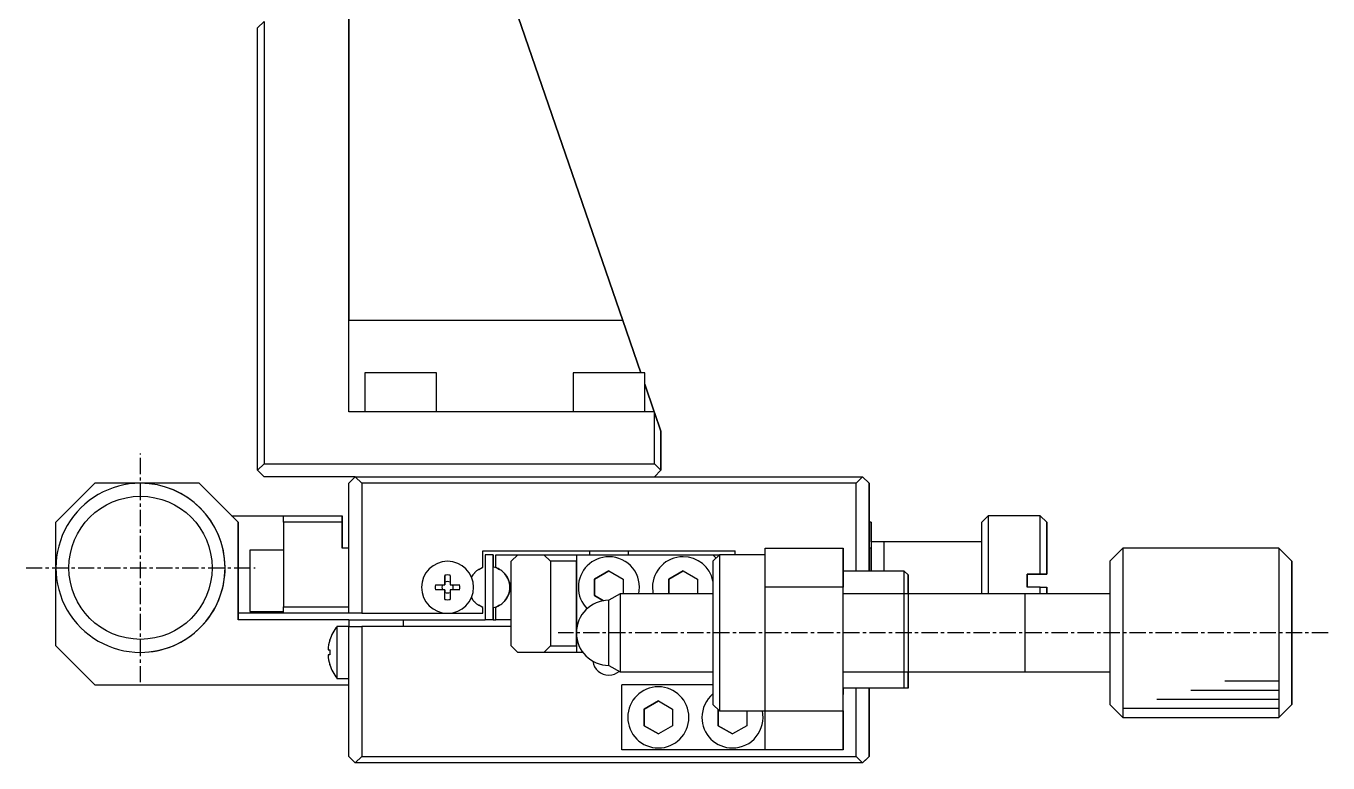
# Model space of a CAD drawing. Extents: x 97 to 299, y 65 to 330.
# Drawn here: x 199.2 to 299.3, y 89.3 to 146 of the extents above; entities that cross this region are included whole.
import ezdxf

# ---------------------------------------------------------------- set-up
doc = ezdxf.new("R2010")
doc.units = 0
doc.linetypes.add('CENTER', pattern=[2, 1.25, -0.25, 0.25, -0.25])
doc.layers.get('0').update_dxf_attribs({"linetype": 'CONTINUOUS'})
doc.layers.add('CENTER', color=1, linetype='CENTER')

# ---------------------------------------------------------------- blocks, each defined once
blk = doc.blocks.new('AID5604')
at = {"color": 3, "linetype": 'CONTINUOUS'}
for p, q in [((324.627311, 74.51), (328.790005, 74.51)), ((319.40244, 73.11), (328.790005, 73.11)), ((322.014876, 73.81), (328.790005, 73.81)), ((316.790005, 72.41), (328.790005, 72.41))]:
    blk.add_line(p, q, dxfattribs=at)
at = {"color": 7, "linetype": 'CONTINUOUS'}
blk.add_line((316.790005, 71.71), (328.790005, 71.71), dxfattribs=at)

msp = doc.modelspace()

# ---------------------------------------------------------------- linework, layer by layer
at = {"color": 7, "linetype": 'CONTINUOUS'}
for p, q in [((224.03, 184.51), (224.03, 123.31)), ((224.03, 116.31), (224.03, 184.51)), ((245.11, 123.31), (224.03, 184.51)), ((224.03, 184.51), (245.11, 123.31)), ((217.03, 145.81), (217.53, 146.31)), ((217.53, 146.31), (217.53, 112.31)), ((217.03, 111.81), (217.03, 145.81)), ((246.48, 119.31), (245.11, 123.31)), ((245.11, 123.31), (246.48, 119.31)), ((228.03, 119.31), (225.28, 119.31)), ((225.28, 119.31), (225.28, 116.31)), ((230.78, 119.31), (228.03, 119.31)), ((230.78, 116.31), (230.78, 119.31)), ((244.03, 119.31), (241.28, 119.31)), ((241.28, 119.31), (241.28, 116.31)), ((246.78, 119.31), (244.03, 119.31)), ((246.78, 116.31), (246.78, 119.31)), ((247.52, 116.31), (246.78, 118.44)), ((246.78, 118.44), (247.52, 116.31)), ((247.52, 116.31), (224.03, 116.31)), ((247.52, 116.31), (247.53, 116.26)), ((247.52, 116.31), (247.52, 116.31)), ((247.52, 116.31), (247.52, 116.31)), ((247.53, 116.26), (247.52, 116.31)), ((247.53, 112.31), (247.53, 116.26)), ((248.03, 114.81), (247.53, 116.26)), ((247.53, 116.26), (248.03, 114.81)), ((248.03, 111.81), (248.03, 114.81)), ((248.03, 114.81), (248.03, 111.81)), ((248.03, 114.81), (248.03, 114.81)), ((217.53, 112.31), (217.03, 111.81)), ((217.53, 112.31), (247.53, 112.31)), ((248.03, 111.81), (247.53, 112.31)), ((217.03, 111.81), (217.53, 111.31)), ((224.53, 111.31), (217.53, 111.31)), ((224.03, 110.81), (224.53, 111.31)), ((224.53, 111.31), (226.53, 111.31)), ((224.53, 111.31), (225.03, 110.81)), ((226.53, 111.31), (242.53, 111.31)), ((226.53, 111.31), (226.53, 111.31)), ((226.53, 111.31), (226.53, 111.31)), ((242.53, 111.31), (242.73, 111.31)), ((242.53, 111.31), (242.53, 111.31)), ((242.73, 111.31), (258.53, 111.31)), ((242.73, 111.31), (242.73, 111.31)), ((248.03, 111.81), (247.53, 111.31)), ((247.53, 111.31), (248.03, 111.81)), ((248.03, 111.81), (248.03, 111.81)), ((258.53, 111.31), (263.53, 111.31)), ((258.53, 111.31), (258.53, 111.31)), ((258.53, 111.31), (258.53, 111.31)), ((263.03, 110.81), (263.53, 111.31)), ((263.53, 111.31), (263.53, 111.31)), ((264.03, 110.81), (263.53, 111.31)), ((263.53, 111.31), (264.03, 110.81)), ((204.53, 110.81), (201.53, 107.81)), ((208.03, 110.81), (204.53, 110.81)), ((212.53, 110.81), (208.03, 110.81)), ((208.03, 110.81), (208.03, 110.81)), ((212.53, 110.81), (215.53, 107.81)), ((215.53, 107.81), (212.53, 110.81)), ((212.53, 110.81), (212.53, 110.81)), ((224.03, 100.81), (224.03, 110.81)), ((263.03, 110.81), (225.03, 110.81)), ((225.03, 110.81), (225.03, 100.81)), ((263.03, 104.06), (263.03, 110.81)), ((264.03, 110.81), (264.03, 104.06)), ((264.03, 107.81), (264.03, 110.81)), ((264.03, 110.81), (264.03, 110.81)), ((215.03, 108.31), (219.03, 108.31)), ((219.03, 108.31), (223.53, 108.31)), ((219.03, 107.81), (219.03, 108.31)), ((223.53, 107.81), (223.53, 108.31)), ((223.53, 108.31), (223.53, 107.81)), ((223.53, 108.31), (223.53, 108.31)), ((273.18, 108.31), (272.68, 107.81)), ((277.18, 108.31), (273.18, 108.31)), ((273.18, 108.31), (273.18, 103.31)), ((277.18, 103.81), (277.18, 108.31)), ((277.68, 107.81), (277.18, 108.31)), ((201.53, 104.4), (201.53, 107.81)), ((215.53, 107.81), (215.53, 100.31)), ((215.53, 100.31), (215.53, 107.81)), ((215.53, 107.81), (215.53, 107.81)), ((219.03, 107.81), (219.03, 101.31)), ((223.53, 107.81), (219.03, 107.81)), ((223.53, 107.81), (223.53, 105.81)), ((223.53, 105.81), (223.53, 107.81)), ((264.03, 105.81), (264.03, 107.81)), ((264.18, 107.81), (264.03, 107.81)), ((264.18, 106.31), (264.18, 107.81)), ((264.18, 107.81), (264.18, 105.81)), ((264.18, 107.81), (264.18, 107.81)), ((272.68, 103.31), (272.68, 107.81)), ((277.68, 103.81), (277.68, 107.81)), ((277.68, 107.81), (277.68, 103.81)), ((265.18, 106.31), (264.18, 106.31)), ((264.18, 106.31), (264.18, 104.06)), ((272.68, 106.31), (265.18, 106.31)), ((265.18, 104.06), (265.18, 106.31)), ((265.18, 104.06), (265.18, 106.31)), ((219.03, 105.66), (216.43, 105.66)), ((216.43, 105.66), (216.43, 100.96)), ((224.03, 105.81), (223.53, 105.81)), ((234.33, 105.61), (245.33, 105.61)), ((234.33, 104.35), (234.33, 105.61)), ((234.33, 104.35), (234.33, 105.61)), ((234.53, 105.31), (234.53, 100.31)), ((235.13, 105.31), (234.53, 105.31)), ((235.13, 100.31), (235.13, 105.31)), ((235.13, 105.31), (235.13, 104.36)), ((235.13, 105.31), (235.13, 105.31)), ((235.33, 104.35), (235.33, 105.31)), ((235.33, 105.31), (237.03, 105.31)), ((237.03, 105.31), (236.53, 104.81)), ((237.03, 105.31), (237.73, 105.31)), ((237.73, 105.31), (239.03, 105.31)), ((237.73, 105.31), (237.73, 105.31)), ((239.53, 104.81), (239.03, 105.31)), ((239.03, 105.31), (241.53, 105.31)), ((241.53, 105.31), (247.73, 105.31)), ((241.53, 105.31), (241.53, 99.34)), ((241.53, 105.31), (241.53, 105.31)), ((241.53, 105.31), (241.53, 104.81)), ((242.53, 105.61), (242.53, 105.31)), ((245.33, 105.61), (245.53, 105.61)), ((245.33, 105.61), (245.33, 105.61)), ((245.53, 105.61), (253.73, 105.61)), ((245.53, 105.31), (245.53, 105.61)), ((247.73, 105.31), (252.03, 105.31)), ((247.73, 105.31), (247.73, 105.31)), ((252.53, 105.31), (252.03, 104.81)), ((252.03, 105.31), (252.28, 105.06)), ((252.28, 105.06), (252.03, 105.31)), ((252.03, 105.31), (252.53, 105.31)), ((256.03, 105.31), (252.53, 105.31)), ((253.73, 105.31), (253.73, 105.61)), ((256.03, 102.81), (256.03, 105.81)), ((256.03, 105.81), (262.03, 105.81)), ((262.03, 105.81), (262.03, 102.81)), ((262.03, 104.06), (262.03, 105.81)), ((262.03, 105.81), (262.03, 105.81)), ((264.03, 104.06), (264.03, 105.81)), ((264.18, 104.06), (264.18, 105.81)), ((283.53, 105.81), (282.53, 104.81)), ((295.53, 105.81), (283.53, 105.81)), ((296.53, 104.81), (295.53, 105.81)), ((201.53, 98.31), (201.53, 104.21)), ((234.04, 104.18), (234.33, 104.35)), ((234.07, 104.2), (234.33, 104.35)), ((234.33, 104.35), (234.33, 104.35)), ((235.13, 101.16), (235.13, 104.46)), ((235.13, 104.36), (235.13, 104.46)), ((235.13, 104.46), (235.13, 104.36)), ((235.13, 104.36), (235.13, 104.46)), ((235.13, 104.46), (235.13, 104.36)), ((235.13, 104.36), (235.13, 104.46)), ((235.13, 104.46), (235.13, 104.36)), ((235.13, 104.36), (235.13, 104.46)), ((235.13, 104.46), (235.13, 104.36)), ((235.13, 104.36), (235.13, 104.46)), ((235.13, 104.46), (235.13, 104.36)), ((235.13, 104.36), (235.13, 104.46)), ((235.13, 104.46), (235.13, 104.36)), ((235.13, 104.36), (235.13, 104.46)), ((235.13, 104.46), (235.13, 104.36)), ((235.13, 104.46), (235.13, 104.36)), ((235.33, 104.35), (235.63, 104.18)), ((236.53, 98.31), (236.53, 104.81)), ((239.53, 104.81), (239.53, 98.31)), ((241.53, 104.81), (239.53, 104.81)), ((241.53, 98.31), (241.53, 104.81)), ((244.03, 104.08), (242.93, 103.44)), ((242.93, 103.44), (244.03, 104.08)), ((244.03, 104.08), (245.13, 103.44)), ((249.73, 104.08), (248.63, 103.44)), ((248.63, 103.44), (249.73, 104.08)), ((249.73, 104.08), (250.83, 103.44)), ((264.18, 104.06), (264.18, 104.96)), ((231.43, 103.73), (231.43, 103.19)), ((231.43, 103.01), (231.43, 103.73)), ((231.43, 103.19), (231.43, 103.01)), ((231.83, 103.73), (231.83, 103.01)), ((242.93, 103.44), (242.93, 102.17)), ((242.93, 102.17), (242.93, 103.44)), ((245.13, 103.44), (245.13, 102.31)), ((248.63, 103.44), (248.63, 102.31)), ((248.63, 102.31), (248.63, 103.44)), ((250.83, 103.44), (250.83, 102.31)), ((266.73, 104.06), (262.03, 104.06)), ((262.03, 99.31), (262.03, 104.06)), ((266.73, 95.06), (266.73, 104.06)), ((267.03, 103.76), (266.73, 104.06)), ((267.03, 102.31), (267.03, 103.76)), ((267.03, 103.76), (267.03, 95.06)), ((272.68, 102.31), (272.68, 103.31)), ((273.18, 103.31), (273.18, 102.31)), ((276.18, 102.81), (276.18, 103.81)), ((276.18, 103.81), (276.18, 102.81)), ((276.18, 103.81), (276.18, 103.81)), ((276.18, 103.81), (277.18, 103.81)), ((277.18, 103.81), (276.18, 103.81)), ((277.68, 103.81), (277.18, 103.81)), ((277.18, 103.81), (277.68, 103.81)), ((277.68, 103.81), (277.68, 103.81)), ((230.7, 103.01), (231.43, 103.01)), ((231.43, 102.61), (230.7, 102.61)), ((231.43, 102.61), (231.43, 102.42)), ((231.43, 101.88), (231.43, 102.61)), ((231.43, 101.88), (231.43, 102.42)), ((231.83, 103.01), (232.56, 103.01)), ((232.56, 102.61), (231.83, 102.61)), ((231.83, 102.61), (231.83, 101.88)), ((242.93, 102.17), (243.62, 101.77)), ((243.62, 101.77), (242.93, 102.17)), ((244.9, 102.31), (244.03, 101.81)), ((252.03, 102.31), (244.9, 102.31)), ((244.9, 102.31), (244.9, 99.28)), ((256.03, 93.31), (256.03, 102.81)), ((262.03, 102.81), (256.03, 102.81)), ((262.03, 93.31), (262.03, 102.81)), ((276.04, 102.31), (262.03, 102.31)), ((282.53, 102.31), (276.03, 102.31)), ((277.18, 102.81), (276.18, 102.81)), ((277.18, 102.81), (277.68, 102.81)), ((277.18, 102.31), (277.18, 102.81)), ((277.68, 102.81), (277.68, 102.81)), ((277.68, 102.81), (277.68, 102.31)), ((277.68, 102.31), (277.68, 102.81)), ((219.03, 101.31), (224.03, 101.31)), ((219.03, 100.81), (219.03, 101.31)), ((234.33, 101.26), (234.04, 101.43)), ((234.33, 101.26), (234.07, 101.42)), ((234.33, 100.81), (234.33, 101.26)), ((234.33, 101.26), (234.33, 101.26)), ((234.33, 100.81), (234.33, 101.26)), ((235.13, 101.16), (235.13, 101.25)), ((235.13, 101.16), (235.13, 101.25)), ((235.13, 101.16), (235.13, 101.25)), ((235.13, 101.16), (235.13, 101.25)), ((235.13, 101.16), (235.13, 101.25)), ((235.13, 101.16), (235.13, 101.25)), ((235.13, 101.16), (235.13, 101.25)), ((235.13, 101.25), (235.13, 101.16)), ((235.13, 101.25), (235.13, 101.16)), ((235.13, 101.25), (235.13, 101.16)), ((235.13, 101.25), (235.13, 101.16)), ((235.13, 101.25), (235.13, 100.31)), ((235.13, 101.25), (235.13, 101.16)), ((235.13, 101.25), (235.13, 101.16)), ((235.13, 101.25), (235.13, 101.16)), ((235.13, 101.25), (235.13, 101.16)), ((235.63, 101.43), (235.33, 101.26)), ((235.33, 100.31), (235.33, 101.26)), ((235.53, 101.38), (235.53, 101.38)), ((244.03, 99.28), (244.03, 101.81)), ((219.03, 100.81), (215.53, 100.81)), ((224.03, 100.31), (215.53, 100.31)), ((216.43, 100.96), (219.03, 100.96)), ((224.03, 100.81), (219.03, 100.81)), ((225.03, 100.81), (224.03, 100.81)), ((224.03, 100.31), (228.23, 100.31)), ((224.03, 100.31), (224.03, 99.81)), ((225.03, 100.81), (231.63, 100.81)), ((228.23, 100.31), (234.53, 100.31)), ((228.23, 99.81), (228.23, 100.31)), ((231.63, 100.81), (234.33, 100.81)), ((234.33, 100.81), (234.33, 100.81)), ((235.13, 100.31), (234.53, 100.31)), ((235.13, 100.31), (235.33, 100.31)), ((235.13, 100.31), (235.13, 100.31)), ((236.53, 100.31), (235.33, 100.31)), ((224.03, 99.81), (223.13, 99.81)), ((223.13, 99.81), (223.13, 95.81)), ((224.03, 89.81), (224.03, 99.81)), ((224.03, 99.81), (225.03, 99.81)), ((225.03, 99.81), (225.03, 89.81)), ((236.53, 99.81), (225.03, 99.81)), ((241.53, 99.27), (241.53, 97.81)), ((244.03, 96.81), (244.03, 99.28)), ((244.9, 99.28), (244.9, 96.31)), ((262.03, 95.06), (262.03, 99.31)), ((201.53, 98.31), (204.53, 95.31)), ((222.58, 98.73), (222.58, 98.76)), ((222.58, 98.76), (222.58, 98.73)), ((236.53, 98.31), (237.03, 97.81)), ((239.03, 97.81), (239.53, 98.31)), ((239.53, 98.31), (241.53, 98.31)), ((241.53, 98.31), (241.53, 97.81)), ((208.03, 97.81), (208.03, 97.81)), ((222.45, 98.01), (222.58, 98.01)), ((222.58, 97.61), (222.45, 97.61)), ((222.58, 98.01), (222.58, 97.61)), ((239.03, 97.81), (237.03, 97.81)), ((241.53, 97.81), (239.03, 97.81)), ((242.03, 97.81), (241.53, 97.81)), ((241.53, 97.81), (241.53, 97.81)), ((222.58, 96.88), (222.58, 96.86)), ((222.58, 96.86), (222.58, 96.88)), ((244.03, 96.81), (244.9, 96.31)), ((244.9, 96.31), (252.03, 96.31)), ((262.03, 96.31), (276.04, 96.31)), ((267.03, 95.06), (267.03, 96.31)), ((276.03, 96.31), (282.53, 96.31)), ((204.53, 95.31), (224.03, 95.31)), ((223.13, 95.81), (224.03, 95.81)), ((245.03, 90.31), (245.03, 95.31)), ((252.03, 95.31), (245.03, 95.31)), ((247.83, 94.08), (246.73, 93.44)), ((246.73, 93.44), (247.83, 94.08)), ((247.83, 94.08), (248.93, 93.44)), ((262.03, 90.31), (262.03, 95.06)), ((266.73, 95.06), (262.03, 95.06)), ((262.03, 95.06), (262.03, 94.56)), ((262.03, 94.56), (262.03, 95.06)), ((263.03, 89.81), (263.03, 95.06)), ((264.03, 89.81), (264.03, 95.06)), ((264.03, 95.06), (264.03, 89.81)), ((264.03, 95.06), (264.03, 95.01)), ((264.03, 95.06), (264.03, 95.01)), ((264.03, 95.01), (264.03, 95.01)), ((267.03, 95.06), (266.73, 95.06)), ((246.73, 93.44), (246.73, 92.17)), ((246.73, 92.17), (246.73, 93.44)), ((248.93, 93.44), (248.93, 92.17)), ((252.03, 93.81), (252.53, 93.31)), ((252.43, 93.41), (252.43, 92.17)), ((252.43, 92.17), (252.43, 93.41)), ((252.53, 93.31), (256.03, 93.31)), ((254.63, 93.31), (254.63, 92.17)), ((256.03, 93.31), (262.03, 93.31)), ((256.03, 90.31), (256.03, 93.31)), ((262.03, 93.31), (262.03, 90.31)), ((264.03, 91.23), (264.03, 93.38)), ((264.03, 93.38), (264.03, 92.31)), ((264.03, 91.23), (264.03, 93.38)), ((264.03, 93.38), (264.03, 92.31)), ((282.53, 93.81), (283.53, 92.81)), ((295.53, 92.81), (296.53, 93.81)), ((246.73, 92.17), (247.83, 91.54)), ((247.83, 91.54), (246.73, 92.17)), ((248.93, 92.17), (247.83, 91.54)), ((252.43, 92.17), (253.53, 91.54)), ((253.53, 91.54), (252.43, 92.17)), ((254.63, 92.17), (253.53, 91.54)), ((264.03, 92.31), (264.03, 91.23)), ((264.03, 92.31), (264.03, 91.23)), ((256.03, 90.31), (245.03, 90.31)), ((262.03, 90.31), (256.03, 90.31)), ((262.03, 90.31), (262.03, 90.31)), ((224.53, 89.31), (224.03, 89.81)), ((225.03, 89.81), (224.53, 89.31)), ((263.53, 89.31), (224.53, 89.31)), ((225.03, 89.81), (263.03, 89.81)), ((263.53, 89.31), (263.03, 89.81)), ((263.53, 89.31), (264.03, 89.81)), ((264.03, 89.81), (263.53, 89.31)), ((263.53, 89.31), (263.88, 89.66)), ((263.88, 89.66), (263.53, 89.31)), ((263.53, 89.31), (263.53, 89.31)), ((263.53, 89.31), (263.53, 89.31)), ((263.53, 89.31), (263.53, 89.31)), ((263.88, 89.66), (263.88, 89.66)), ((264.03, 89.81), (264.03, 89.81))]:
    msp.add_line(p, q, dxfattribs=at)
at = {"color": 9, "linetype": 'CONTINUOUS'}
for p, q in [((245.11, 123.31), (224.03, 123.31)), ((264.18, 105.81), (264.03, 105.81)), ((276.03, 99.28), (276.03, 102.31)), ((276.03, 96.31), (276.03, 99.28))]:
    msp.add_line(p, q, dxfattribs=at)
at = {"color": 7, "linetype": 'CONTINUOUS'}
for points in [[(224.03, 116.31, 0), (224.03, 116.31, 0), (224.03, 116.31, 0), (224.03, 116.31, 0), (224.03, 116.31, 0), (224.03, 116.32, 0), (224.03, 116.33, 0), (224.03, 116.33, 0), (224.03, 116.34, 0), (224.03, 116.35, 0), (224.03, 116.36, 0), (224.03, 116.37, 0), (224.03, 116.38, 0), (224.03, 116.39, 0), (224.03, 116.41, 0), (224.03, 116.42, 0), (224.03, 116.44, 0), (224.03, 116.46, 0), (224.03, 116.48, 0), (224.03, 116.5, 0), (224.03, 116.52, 0), (224.03, 116.54, 0), (224.03, 116.56, 0), (224.03, 116.58, 0), (224.03, 116.61, 0), (224.03, 116.63, 0), (224.03, 116.66, 0), (224.03, 116.69, 0), (224.03, 116.72, 0), (224.03, 116.74, 0), (224.03, 116.78, 0), (224.03, 116.81, 0), (224.03, 116.84, 0), (224.03, 116.87, 0), (224.03, 116.91, 0), (224.03, 116.94, 0), (224.03, 116.98, 0), (224.03, 117.02, 0), (224.03, 117.05, 0), (224.03, 117.09, 0), (224.03, 117.13, 0), (224.03, 117.17, 0), (224.03, 117.22, 0), (224.03, 117.26, 0), (224.03, 117.3, 0), (224.03, 117.35, 0), (224.03, 117.39, 0), (224.03, 117.44, 0), (224.03, 117.49, 0), (224.03, 117.53, 0), (224.03, 117.58, 0), (224.03, 117.63, 0), (224.03, 117.68, 0), (224.03, 117.73, 0), (224.03, 117.79, 0), (224.03, 117.84, 0), (224.03, 117.89, 0), (224.03, 117.95, 0), (224.03, 118, 0), (224.03, 118.06, 0), (224.03, 118.12, 0), (224.03, 118.18, 0), (224.03, 118.24, 0), (224.03, 118.3, 0), (224.03, 118.36, 0), (224.03, 118.42, 0), (224.03, 118.48, 0), (224.03, 118.54, 0), (224.03, 118.61, 0), (224.03, 118.67, 0), (224.03, 118.73, 0), (224.03, 118.8, 0), (224.03, 118.86, 0), (224.03, 118.93, 0), (224.03, 119, 0), (224.03, 119.07, 0), (224.03, 119.14, 0), (224.03, 119.2, 0), (224.03, 119.27, 0), (224.03, 119.35, 0), (224.03, 119.42, 0), (224.03, 119.49, 0), (224.03, 119.56, 0), (224.03, 119.63, 0), (224.03, 119.71, 0), (224.03, 119.78, 0), (224.03, 119.86, 0), (224.03, 119.93, 0), (224.03, 120.01, 0), (224.03, 120.08, 0), (224.03, 120.16, 0), (224.03, 120.24, 0), (224.03, 120.31, 0), (224.03, 120.39, 0), (224.03, 120.47, 0), (224.03, 120.55, 0), (224.03, 120.63, 0), (224.03, 120.71, 0), (224.03, 120.79, 0), (224.03, 120.87, 0), (224.03, 120.95, 0), (224.03, 121.03, 0), (224.03, 121.11, 0), (224.03, 121.19, 0), (224.03, 121.27, 0), (224.03, 121.36, 0), (224.03, 121.44, 0), (224.03, 121.52, 0), (224.03, 121.61, 0), (224.03, 121.69, 0), (224.03, 121.77, 0), (224.03, 121.86, 0), (224.03, 121.94, 0), (224.03, 122.03, 0), (224.03, 122.11, 0), (224.03, 122.19, 0), (224.03, 122.28, 0), (224.03, 122.36, 0), (224.03, 122.45, 0), (224.03, 122.53, 0), (224.03, 122.62, 0), (224.03, 122.7, 0), (224.03, 122.79, 0), (224.03, 122.88, 0), (224.03, 122.96, 0), (224.03, 123.05, 0), (224.03, 123.13, 0), (224.03, 123.22, 0), (224.03, 123.31, 0)], [(252.53, 105.31, 0), (252.53, 105.3, 0), (252.53, 105.3, 0), (252.53, 105.29, 0), (252.53, 105.28, 0), (252.53, 105.26, 0), (252.53, 105.24, 0), (252.53, 105.22, 0), (252.53, 105.19, 0), (252.53, 105.16, 0), (252.53, 105.13, 0), (252.53, 105.09, 0), (252.53, 105.05, 0), (252.53, 105, 0), (252.53, 104.95, 0), (252.53, 104.9, 0), (252.53, 104.85, 0), (252.53, 104.79, 0), (252.53, 104.73, 0), (252.53, 104.67, 0), (252.53, 104.6, 0), (252.53, 104.53, 0), (252.53, 104.45, 0), (252.53, 104.37, 0), (252.53, 104.3, 0), (252.53, 104.21, 0), (252.53, 104.12, 0), (252.53, 104.04, 0), (252.53, 103.94, 0), (252.53, 103.85, 0), (252.53, 103.75, 0), (252.53, 103.65, 0), (252.53, 103.55, 0), (252.53, 103.44, 0), (252.53, 103.33, 0), (252.53, 103.22, 0), (252.53, 103.11, 0), (252.53, 103, 0), (252.53, 102.88, 0), (252.53, 102.76, 0), (252.53, 102.64, 0), (252.53, 102.52, 0), (252.53, 102.39, 0), (252.53, 102.26, 0), (252.53, 102.13, 0), (252.53, 102, 0), (252.53, 101.87, 0), (252.53, 101.74, 0), (252.53, 101.6, 0), (252.53, 101.47, 0), (252.53, 101.33, 0), (252.53, 101.19, 0), (252.53, 101.05, 0), (252.53, 100.91, 0), (252.53, 100.76, 0), (252.53, 100.62, 0), (252.53, 100.48, 0), (252.53, 100.33, 0), (252.53, 100.19, 0), (252.53, 100.04, 0), (252.53, 99.89, 0), (252.53, 99.75, 0), (252.53, 99.6, 0), (252.53, 99.45, 0), (252.53, 99.31, 0), (252.53, 99.16, 0), (252.53, 99.01, 0), (252.53, 98.86, 0), (252.53, 98.72, 0), (252.53, 98.57, 0), (252.53, 98.43, 0), (252.53, 98.28, 0), (252.53, 98.14, 0), (252.53, 97.99, 0), (252.53, 97.85, 0), (252.53, 97.71, 0), (252.53, 97.56, 0), (252.53, 97.42, 0), (252.53, 97.28, 0), (252.53, 97.15, 0), (252.53, 97.01, 0), (252.53, 96.87, 0), (252.53, 96.74, 0), (252.53, 96.61, 0), (252.53, 96.48, 0), (252.53, 96.35, 0), (252.53, 96.22, 0), (252.53, 96.1, 0), (252.53, 95.97, 0), (252.53, 95.85, 0), (252.53, 95.73, 0), (252.53, 95.61, 0), (252.53, 95.5, 0), (252.53, 95.39, 0), (252.53, 95.28, 0), (252.53, 95.17, 0), (252.53, 95.06, 0), (252.53, 94.96, 0), (252.53, 94.86, 0), (252.53, 94.76, 0), (252.53, 94.67, 0), (252.53, 94.58, 0), (252.53, 94.49, 0), (252.53, 94.4, 0), (252.53, 94.32, 0), (252.53, 94.24, 0), (252.53, 94.16, 0), (252.53, 94.09, 0), (252.53, 94.01, 0), (252.53, 93.95, 0), (252.53, 93.88, 0), (252.53, 93.82, 0), (252.53, 93.76, 0), (252.53, 93.71, 0), (252.53, 93.66, 0), (252.53, 93.61, 0), (252.53, 93.56, 0), (252.53, 93.52, 0), (252.53, 93.49, 0), (252.53, 93.45, 0), (252.53, 93.42, 0), (252.53, 93.39, 0), (252.53, 93.37, 0), (252.53, 93.35, 0), (252.53, 93.33, 0), (252.53, 93.32, 0), (252.53, 93.31, 0), (252.53, 93.31, 0), (252.53, 93.31, 0)], [(283.53, 105.81, 0), (283.53, 105.81, 0), (283.53, 105.8, 0), (283.53, 105.8, 0), (283.53, 105.8, 0), (283.53, 105.79, 0), (283.53, 105.79, 0), (283.53, 105.78, 0), (283.53, 105.77, 0), (283.53, 105.77, 0), (283.53, 105.76, 0), (283.53, 105.75, 0), (283.53, 105.73, 0), (283.53, 105.72, 0), (283.53, 105.71, 0), (283.53, 105.69, 0), (283.53, 105.68, 0), (283.53, 105.66, 0), (283.53, 105.65, 0), (283.53, 105.63, 0), (283.53, 105.61, 0), (283.53, 105.59, 0), (283.53, 105.57, 0), (283.53, 105.55, 0), (283.53, 105.52, 0), (283.53, 105.5, 0), (283.53, 105.47, 0), (283.53, 105.45, 0), (283.53, 105.42, 0), (283.53, 105.39, 0), (283.53, 105.36, 0), (283.53, 105.34, 0), (283.53, 105.31, 0), (283.53, 105.27, 0), (283.53, 105.24, 0), (283.53, 105.21, 0), (283.53, 105.17, 0), (283.53, 105.14, 0), (283.53, 105.1, 0), (283.53, 105.07, 0), (283.53, 105.03, 0), (283.53, 104.99, 0), (283.53, 104.95, 0), (283.53, 104.91, 0), (283.53, 104.87, 0), (283.53, 104.83, 0), (283.53, 104.79, 0), (283.53, 104.74, 0), (283.53, 104.7, 0), (283.53, 104.65, 0), (283.53, 104.61, 0), (283.53, 104.56, 0), (283.53, 104.51, 0), (283.53, 104.46, 0), (283.53, 104.42, 0), (283.53, 104.36, 0), (283.53, 104.31, 0), (283.53, 104.26, 0), (283.53, 104.21, 0), (283.53, 104.16, 0), (283.53, 104.1, 0), (283.53, 104.05, 0), (283.53, 103.99, 0), (283.53, 103.94, 0), (283.53, 103.88, 0), (283.53, 103.82, 0), (283.53, 103.77, 0), (283.53, 103.71, 0), (283.53, 103.65, 0), (283.53, 103.59, 0), (283.53, 103.53, 0), (283.53, 103.47, 0), (283.53, 103.4, 0), (283.53, 103.34, 0), (283.53, 103.28, 0), (283.53, 103.21, 0), (283.53, 103.15, 0), (283.53, 103.08, 0), (283.53, 103.02, 0), (283.53, 102.95, 0), (283.53, 102.89, 0), (283.53, 102.82, 0), (283.53, 102.75, 0), (283.53, 102.68, 0), (283.53, 102.61, 0), (283.53, 102.54, 0), (283.53, 102.47, 0), (283.53, 102.41, 0), (283.53, 102.33, 0), (283.53, 102.26, 0), (283.53, 102.19, 0), (283.53, 102.12, 0), (283.53, 102.05, 0), (283.53, 101.97, 0), (283.53, 101.9, 0), (283.53, 101.83, 0), (283.53, 101.75, 0), (283.53, 101.68, 0), (283.53, 101.6, 0), (283.53, 101.53, 0), (283.53, 101.45, 0), (283.53, 101.38, 0), (283.53, 101.3, 0), (283.53, 101.22, 0), (283.53, 101.15, 0), (283.53, 101.07, 0), (283.53, 100.99, 0), (283.53, 100.91, 0), (283.53, 100.84, 0), (283.53, 100.76, 0), (283.53, 100.68, 0), (283.53, 100.6, 0), (283.53, 100.52, 0), (283.53, 100.44, 0), (283.53, 100.36, 0), (283.53, 100.29, 0), (283.53, 100.21, 0), (283.53, 100.13, 0), (283.53, 100.05, 0), (283.53, 99.97, 0), (283.53, 99.89, 0), (283.53, 99.81, 0), (283.53, 99.73, 0), (283.53, 99.65, 0), (283.53, 99.57, 0), (283.53, 99.49, 0), (283.53, 99.41, 0), (283.53, 99.33, 0), (283.53, 99.25, 0)], [(295.53, 105.81, 0), (295.53, 105.8, 0), (295.53, 105.8, 0), (295.53, 105.79, 0), (295.53, 105.77, 0), (295.53, 105.76, 0), (295.53, 105.74, 0), (295.53, 105.71, 0), (295.53, 105.68, 0), (295.53, 105.65, 0), (295.53, 105.61, 0), (295.53, 105.57, 0), (295.53, 105.53, 0), (295.53, 105.48, 0), (295.53, 105.43, 0), (295.53, 105.37, 0), (295.53, 105.31, 0), (295.53, 105.25, 0), (295.53, 105.18, 0), (295.53, 105.11, 0), (295.53, 105.04, 0), (295.53, 104.96, 0), (295.53, 104.88, 0), (295.53, 104.8, 0), (295.53, 104.71, 0), (295.53, 104.62, 0), (295.53, 104.53, 0), (295.53, 104.43, 0), (295.53, 104.33, 0), (295.53, 104.23, 0), (295.53, 104.12, 0), (295.53, 104.01, 0), (295.53, 103.9, 0), (295.53, 103.79, 0), (295.53, 103.67, 0), (295.53, 103.55, 0), (295.53, 103.43, 0), (295.53, 103.31, 0), (295.53, 103.18, 0), (295.53, 103.05, 0), (295.53, 102.92, 0), (295.53, 102.78, 0), (295.53, 102.65, 0), (295.53, 102.51, 0), (295.53, 102.37, 0), (295.53, 102.23, 0), (295.53, 102.08, 0), (295.53, 101.94, 0), (295.53, 101.79, 0), (295.53, 101.64, 0), (295.53, 101.5, 0), (295.53, 101.34, 0), (295.53, 101.19, 0), (295.53, 101.04, 0), (295.53, 100.89, 0), (295.53, 100.73, 0), (295.53, 100.57, 0), (295.53, 100.42, 0), (295.53, 100.26, 0), (295.53, 100.1, 0), (295.53, 99.94, 0), (295.53, 99.78, 0), (295.53, 99.62, 0), (295.53, 99.47, 0), (295.53, 99.31, 0), (295.53, 99.15, 0), (295.53, 98.99, 0), (295.53, 98.83, 0), (295.53, 98.67, 0), (295.53, 98.51, 0), (295.53, 98.35, 0), (295.53, 98.19, 0), (295.53, 98.04, 0), (295.53, 97.88, 0), (295.53, 97.73, 0), (295.53, 97.57, 0), (295.53, 97.42, 0), (295.53, 97.27, 0), (295.53, 97.12, 0), (295.53, 96.97, 0), (295.53, 96.82, 0), (295.53, 96.67, 0), (295.53, 96.53, 0), (295.53, 96.38, 0), (295.53, 96.24, 0), (295.53, 96.1, 0), (295.53, 95.96, 0), (295.53, 95.83, 0), (295.53, 95.69, 0), (295.53, 95.56, 0), (295.53, 95.43, 0), (295.53, 95.31, 0), (295.53, 95.18, 0), (295.53, 95.06, 0), (295.53, 94.94, 0), (295.53, 94.82, 0), (295.53, 94.71, 0), (295.53, 94.6, 0), (295.53, 94.49, 0), (295.53, 94.38, 0), (295.53, 94.28, 0), (295.53, 94.18, 0), (295.53, 94.08, 0), (295.53, 93.99, 0), (295.53, 93.9, 0), (295.53, 93.81, 0), (295.53, 93.73, 0), (295.53, 93.65, 0), (295.53, 93.57, 0), (295.53, 93.5, 0), (295.53, 93.43, 0), (295.53, 93.36, 0), (295.53, 93.3, 0), (295.53, 93.24, 0), (295.53, 93.19, 0), (295.53, 93.13, 0), (295.53, 93.09, 0), (295.53, 93.04, 0), (295.53, 93, 0), (295.53, 92.96, 0), (295.53, 92.93, 0), (295.53, 92.9, 0), (295.53, 92.88, 0), (295.53, 92.85, 0), (295.53, 92.84, 0), (295.53, 92.82, 0), (295.53, 92.81, 0), (295.53, 92.81, 0), (295.53, 92.81, 0)], [(252.03, 104.81, 0), (252.03, 104.8, 0), (252.03, 104.8, 0), (252.03, 104.79, 0), (252.03, 104.78, 0), (252.03, 104.76, 0), (252.03, 104.75, 0), (252.03, 104.72, 0), (252.03, 104.7, 0), (252.03, 104.67, 0), (252.03, 104.64, 0), (252.03, 104.61, 0), (252.03, 104.57, 0), (252.03, 104.53, 0), (252.03, 104.48, 0), (252.03, 104.44, 0), (252.03, 104.39, 0), (252.03, 104.33, 0), (252.03, 104.28, 0), (252.03, 104.22, 0), (252.03, 104.16, 0), (252.03, 104.09, 0), (252.03, 104.02, 0), (252.03, 103.95, 0), (252.03, 103.88, 0), (252.03, 103.8, 0), (252.03, 103.72, 0), (252.03, 103.64, 0), (252.03, 103.56, 0), (252.03, 103.47, 0), (252.03, 103.38, 0), (252.03, 103.29, 0), (252.03, 103.19, 0), (252.03, 103.1, 0), (252.03, 103, 0), (252.03, 102.9, 0), (252.03, 102.8, 0), (252.03, 102.69, 0), (252.03, 102.58, 0), (252.03, 102.47, 0), (252.03, 102.36, 0), (252.03, 102.25, 0), (252.03, 102.13, 0), (252.03, 102.02, 0), (252.03, 101.9, 0), (252.03, 101.78, 0), (252.03, 101.66, 0), (252.03, 101.53, 0), (252.03, 101.41, 0), (252.03, 101.28, 0), (252.03, 101.16, 0), (252.03, 101.03, 0), (252.03, 100.9, 0), (252.03, 100.77, 0), (252.03, 100.64, 0), (252.03, 100.51, 0), (252.03, 100.38, 0), (252.03, 100.25, 0), (252.03, 100.11, 0), (252.03, 99.98, 0), (252.03, 99.84, 0), (252.03, 99.71, 0), (252.03, 99.58, 0), (252.03, 99.44, 0), (252.03, 99.31, 0), (252.03, 99.17, 0), (252.03, 99.04, 0), (252.03, 98.9, 0), (252.03, 98.77, 0), (252.03, 98.63, 0), (252.03, 98.5, 0), (252.03, 98.37, 0), (252.03, 98.23, 0), (252.03, 98.1, 0), (252.03, 97.97, 0), (252.03, 97.84, 0), (252.03, 97.71, 0), (252.03, 97.58, 0), (252.03, 97.45, 0), (252.03, 97.33, 0), (252.03, 97.2, 0), (252.03, 97.08, 0), (252.03, 96.95, 0), (252.03, 96.83, 0), (252.03, 96.71, 0), (252.03, 96.6, 0), (252.03, 96.48, 0), (252.03, 96.36, 0), (252.03, 96.25, 0), (252.03, 96.14, 0), (252.03, 96.03, 0), (252.03, 95.92, 0), (252.03, 95.82, 0), (252.03, 95.71, 0), (252.03, 95.61, 0), (252.03, 95.51, 0), (252.03, 95.42, 0), (252.03, 95.32, 0), (252.03, 95.23, 0), (252.03, 95.14, 0), (252.03, 95.05, 0), (252.03, 94.97, 0), (252.03, 94.89, 0), (252.03, 94.81, 0), (252.03, 94.73, 0), (252.03, 94.66, 0), (252.03, 94.59, 0), (252.03, 94.52, 0), (252.03, 94.46, 0), (252.03, 94.39, 0), (252.03, 94.33, 0), (252.03, 94.28, 0), (252.03, 94.22, 0), (252.03, 94.17, 0), (252.03, 94.13, 0), (252.03, 94.08, 0), (252.03, 94.04, 0), (252.03, 94.01, 0), (252.03, 93.97, 0), (252.03, 93.94, 0), (252.03, 93.91, 0), (252.03, 93.89, 0), (252.03, 93.87, 0), (252.03, 93.85, 0), (252.03, 93.83, 0), (252.03, 93.82, 0), (252.03, 93.81, 0), (252.03, 93.81, 0), (252.03, 93.81, 0)], [(282.53, 104.81, 0), (282.53, 104.81, 0), (282.53, 104.8, 0), (282.53, 104.8, 0), (282.53, 104.8, 0), (282.53, 104.79, 0), (282.53, 104.79, 0), (282.53, 104.78, 0), (282.53, 104.78, 0), (282.53, 104.77, 0), (282.53, 104.76, 0), (282.53, 104.75, 0), (282.53, 104.75, 0), (282.53, 104.73, 0), (282.53, 104.72, 0), (282.53, 104.71, 0), (282.53, 104.7, 0), (282.53, 104.69, 0), (282.53, 104.67, 0), (282.53, 104.66, 0), (282.53, 104.64, 0), (282.53, 104.62, 0), (282.53, 104.6, 0), (282.53, 104.59, 0), (282.53, 104.57, 0), (282.53, 104.55, 0), (282.53, 104.53, 0), (282.53, 104.5, 0), (282.53, 104.48, 0), (282.53, 104.46, 0), (282.53, 104.43, 0), (282.53, 104.41, 0), (282.53, 104.38, 0), (282.53, 104.36, 0), (282.53, 104.33, 0), (282.53, 104.3, 0), (282.53, 104.27, 0), (282.53, 104.24, 0), (282.53, 104.21, 0), (282.53, 104.18, 0), (282.53, 104.15, 0), (282.53, 104.12, 0), (282.53, 104.08, 0), (282.53, 104.05, 0), (282.53, 104.02, 0), (282.53, 103.98, 0), (282.53, 103.94, 0), (282.53, 103.91, 0), (282.53, 103.87, 0), (282.53, 103.83, 0), (282.53, 103.79, 0), (282.53, 103.75, 0), (282.53, 103.71, 0), (282.53, 103.67, 0), (282.53, 103.63, 0), (282.53, 103.59, 0), (282.53, 103.54, 0), (282.53, 103.5, 0), (282.53, 103.46, 0), (282.53, 103.41, 0), (282.53, 103.36, 0), (282.53, 103.32, 0), (282.53, 103.27, 0), (282.53, 103.22, 0), (282.53, 103.18, 0), (282.53, 103.13, 0), (282.53, 103.08, 0), (282.53, 103.03, 0), (282.53, 102.98, 0), (282.53, 102.93, 0), (282.53, 102.88, 0), (282.53, 102.83, 0), (282.53, 102.77, 0), (282.53, 102.72, 0), (282.53, 102.67, 0), (282.53, 102.61, 0), (282.53, 102.56, 0), (282.53, 102.5, 0), (282.53, 102.45, 0), (282.53, 102.39, 0), (282.53, 102.34, 0), (282.53, 102.28, 0), (282.53, 102.22, 0), (282.53, 102.16, 0), (282.53, 102.11, 0), (282.53, 102.05, 0), (282.53, 101.99, 0), (282.53, 101.93, 0), (282.53, 101.87, 0), (282.53, 101.81, 0), (282.53, 101.75, 0), (282.53, 101.69, 0), (282.53, 101.62, 0), (282.53, 101.56, 0), (282.53, 101.5, 0), (282.53, 101.44, 0), (282.53, 101.38, 0), (282.53, 101.31, 0), (282.53, 101.25, 0), (282.53, 101.19, 0), (282.53, 101.12, 0), (282.53, 101.06, 0), (282.53, 100.99, 0), (282.53, 100.93, 0), (282.53, 100.86, 0), (282.53, 100.8, 0), (282.53, 100.73, 0), (282.53, 100.67, 0), (282.53, 100.6, 0), (282.53, 100.53, 0), (282.53, 100.47, 0), (282.53, 100.4, 0), (282.53, 100.34, 0), (282.53, 100.27, 0), (282.53, 100.2, 0), (282.53, 100.13, 0), (282.53, 100.07, 0), (282.53, 100, 0), (282.53, 99.93, 0), (282.53, 99.87, 0), (282.53, 99.8, 0), (282.53, 99.73, 0), (282.53, 99.66, 0), (282.53, 99.6, 0), (282.53, 99.53, 0), (282.53, 99.46, 0), (282.53, 99.39, 0), (282.53, 99.32, 0), (282.53, 99.26, 0)], [(296.53, 99.36, 0), (296.53, 99.42, 0), (296.53, 99.49, 0), (296.53, 99.56, 0), (296.53, 99.62, 0), (296.53, 99.69, 0), (296.53, 99.76, 0), (296.53, 99.82, 0), (296.53, 99.89, 0), (296.53, 99.96, 0), (296.53, 100.03, 0), (296.53, 100.09, 0), (296.53, 100.16, 0), (296.53, 100.22, 0), (296.53, 100.29, 0), (296.53, 100.36, 0), (296.53, 100.42, 0), (296.53, 100.49, 0), (296.53, 100.55, 0), (296.53, 100.62, 0), (296.53, 100.68, 0), (296.53, 100.75, 0), (296.53, 100.81, 0), (296.53, 100.88, 0), (296.53, 100.94, 0), (296.53, 101, 0), (296.53, 101.07, 0), (296.53, 101.13, 0), (296.53, 101.19, 0), (296.53, 101.26, 0), (296.53, 101.32, 0), (296.53, 101.38, 0), (296.53, 101.44, 0), (296.53, 101.51, 0), (296.53, 101.57, 0), (296.53, 101.63, 0), (296.53, 101.69, 0), (296.53, 101.75, 0), (296.53, 101.81, 0), (296.53, 101.87, 0), (296.53, 101.93, 0), (296.53, 101.99, 0), (296.53, 102.05, 0), (296.53, 102.1, 0), (296.53, 102.16, 0), (296.53, 102.22, 0), (296.53, 102.28, 0), (296.53, 102.33, 0), (296.53, 102.39, 0), (296.53, 102.44, 0), (296.53, 102.5, 0), (296.53, 102.55, 0), (296.53, 102.61, 0), (296.53, 102.66, 0), (296.53, 102.71, 0), (296.53, 102.76, 0), (296.53, 102.82, 0), (296.53, 102.87, 0), (296.53, 102.92, 0), (296.53, 102.97, 0), (296.53, 103.02, 0), (296.53, 103.07, 0), (296.53, 103.12, 0), (296.53, 103.17, 0), (296.53, 103.21, 0), (296.53, 103.26, 0), (296.53, 103.31, 0), (296.53, 103.35, 0), (296.53, 103.4, 0), (296.53, 103.44, 0), (296.53, 103.48, 0), (296.53, 103.53, 0), (296.53, 103.57, 0), (296.53, 103.61, 0), (296.53, 103.66, 0), (296.53, 103.69, 0), (296.53, 103.73, 0), (296.53, 103.78, 0), (296.53, 103.81, 0), (296.53, 103.85, 0), (296.53, 103.89, 0), (296.53, 103.93, 0), (296.53, 103.96, 0), (296.53, 104, 0), (296.53, 104.03, 0), (296.53, 104.07, 0), (296.53, 104.1, 0), (296.53, 104.13, 0), (296.53, 104.16, 0), (296.53, 104.19, 0), (296.53, 104.22, 0), (296.53, 104.25, 0), (296.53, 104.28, 0), (296.53, 104.31, 0), (296.53, 104.34, 0), (296.53, 104.37, 0), (296.53, 104.39, 0), (296.53, 104.42, 0), (296.53, 104.44, 0), (296.53, 104.47, 0), (296.53, 104.49, 0), (296.53, 104.51, 0), (296.53, 104.53, 0), (296.53, 104.55, 0), (296.53, 104.57, 0), (296.53, 104.59, 0), (296.53, 104.61, 0), (296.53, 104.63, 0), (296.53, 104.64, 0), (296.53, 104.66, 0), (296.53, 104.67, 0), (296.53, 104.69, 0), (296.53, 104.7, 0), (296.53, 104.71, 0), (296.53, 104.73, 0), (296.53, 104.74, 0), (296.53, 104.75, 0), (296.53, 104.76, 0), (296.53, 104.76, 0), (296.53, 104.77, 0), (296.53, 104.78, 0), (296.53, 104.79, 0), (296.53, 104.79, 0), (296.53, 104.8, 0), (296.53, 104.8, 0), (296.53, 104.8, 0), (296.53, 104.8, 0), (296.53, 104.81, 0), (296.53, 104.81, 0)], [(296.53, 104.81, 0), (296.53, 104.8, 0), (296.53, 104.8, 0), (296.53, 104.79, 0), (296.53, 104.78, 0), (296.53, 104.76, 0), (296.53, 104.75, 0), (296.53, 104.72, 0), (296.53, 104.7, 0), (296.53, 104.67, 0), (296.53, 104.64, 0), (296.53, 104.61, 0), (296.53, 104.57, 0), (296.53, 104.53, 0), (296.53, 104.48, 0), (296.53, 104.44, 0), (296.53, 104.39, 0), (296.53, 104.33, 0), (296.53, 104.28, 0), (296.53, 104.22, 0), (296.53, 104.16, 0), (296.53, 104.09, 0), (296.53, 104.02, 0), (296.53, 103.95, 0), (296.53, 103.88, 0), (296.53, 103.8, 0), (296.53, 103.72, 0), (296.53, 103.64, 0), (296.53, 103.56, 0), (296.53, 103.47, 0), (296.53, 103.38, 0), (296.53, 103.29, 0), (296.53, 103.19, 0), (296.53, 103.1, 0), (296.53, 103, 0), (296.53, 102.9, 0), (296.53, 102.8, 0), (296.53, 102.69, 0), (296.53, 102.58, 0), (296.53, 102.47, 0), (296.53, 102.36, 0), (296.53, 102.25, 0), (296.53, 102.13, 0), (296.53, 102.02, 0), (296.53, 101.9, 0), (296.53, 101.78, 0), (296.53, 101.66, 0), (296.53, 101.53, 0), (296.53, 101.41, 0), (296.53, 101.28, 0), (296.53, 101.16, 0), (296.53, 101.03, 0), (296.53, 100.9, 0), (296.53, 100.77, 0), (296.53, 100.64, 0), (296.53, 100.51, 0), (296.53, 100.38, 0), (296.53, 100.25, 0), (296.53, 100.11, 0), (296.53, 99.98, 0), (296.53, 99.84, 0), (296.53, 99.71, 0), (296.53, 99.58, 0), (296.53, 99.44, 0), (296.53, 99.31, 0), (296.53, 99.17, 0), (296.53, 99.04, 0), (296.53, 98.9, 0), (296.53, 98.77, 0), (296.53, 98.63, 0), (296.53, 98.5, 0), (296.53, 98.37, 0), (296.53, 98.23, 0), (296.53, 98.1, 0), (296.53, 97.97, 0), (296.53, 97.84, 0), (296.53, 97.71, 0), (296.53, 97.58, 0), (296.53, 97.45, 0), (296.53, 97.33, 0), (296.53, 97.2, 0), (296.53, 97.08, 0), (296.53, 96.95, 0), (296.53, 96.83, 0), (296.53, 96.71, 0), (296.53, 96.59, 0), (296.53, 96.48, 0), (296.53, 96.36, 0), (296.53, 96.25, 0), (296.53, 96.14, 0), (296.53, 96.03, 0), (296.53, 95.92, 0), (296.53, 95.82, 0), (296.53, 95.71, 0), (296.53, 95.61, 0), (296.53, 95.51, 0), (296.53, 95.42, 0), (296.53, 95.32, 0), (296.53, 95.23, 0), (296.53, 95.14, 0), (296.53, 95.05, 0), (296.53, 94.97, 0), (296.53, 94.89, 0), (296.53, 94.81, 0), (296.53, 94.73, 0), (296.53, 94.66, 0), (296.53, 94.59, 0), (296.53, 94.52, 0), (296.53, 94.46, 0), (296.53, 94.39, 0), (296.53, 94.33, 0), (296.53, 94.28, 0), (296.53, 94.22, 0), (296.53, 94.17, 0), (296.53, 94.13, 0), (296.53, 94.08, 0), (296.53, 94.04, 0), (296.53, 94.01, 0), (296.53, 93.97, 0), (296.53, 93.94, 0), (296.53, 93.91, 0), (296.53, 93.89, 0), (296.53, 93.87, 0), (296.53, 93.85, 0), (296.53, 93.83, 0), (296.53, 93.82, 0), (296.53, 93.81, 0), (296.53, 93.81, 0), (296.53, 93.81, 0)], [(282.53, 99.26, 0), (282.53, 99.19, 0), (282.53, 99.12, 0), (282.53, 99.05, 0), (282.53, 98.99, 0), (282.53, 98.92, 0), (282.53, 98.85, 0), (282.53, 98.79, 0), (282.53, 98.72, 0), (282.53, 98.65, 0), (282.53, 98.59, 0), (282.53, 98.52, 0), (282.53, 98.45, 0), (282.53, 98.39, 0), (282.53, 98.32, 0), (282.53, 98.26, 0), (282.53, 98.19, 0), (282.53, 98.12, 0), (282.53, 98.06, 0), (282.53, 97.99, 0), (282.53, 97.93, 0), (282.53, 97.86, 0), (282.53, 97.8, 0), (282.53, 97.73, 0), (282.53, 97.67, 0), (282.53, 97.61, 0), (282.53, 97.54, 0), (282.53, 97.48, 0), (282.53, 97.42, 0), (282.53, 97.35, 0), (282.53, 97.29, 0), (282.53, 97.23, 0), (282.53, 97.17, 0), (282.53, 97.11, 0), (282.53, 97.04, 0), (282.53, 96.98, 0), (282.53, 96.92, 0), (282.53, 96.86, 0), (282.53, 96.8, 0), (282.53, 96.74, 0), (282.53, 96.68, 0), (282.53, 96.62, 0), (282.53, 96.57, 0), (282.53, 96.51, 0), (282.53, 96.45, 0), (282.53, 96.39, 0), (282.53, 96.34, 0), (282.53, 96.28, 0), (282.53, 96.22, 0), (282.53, 96.17, 0), (282.53, 96.11, 0), (282.53, 96.06, 0), (282.53, 96.01, 0), (282.53, 95.95, 0), (282.53, 95.9, 0), (282.53, 95.85, 0), (282.53, 95.8, 0), (282.53, 95.74, 0), (282.53, 95.69, 0), (282.53, 95.64, 0), (282.53, 95.59, 0), (282.53, 95.54, 0), (282.53, 95.49, 0), (282.53, 95.45, 0), (282.53, 95.4, 0), (282.53, 95.35, 0), (282.53, 95.31, 0), (282.53, 95.26, 0), (282.53, 95.22, 0), (282.53, 95.17, 0), (282.53, 95.13, 0), (282.53, 95.08, 0), (282.53, 95.04, 0), (282.53, 95, 0), (282.53, 94.96, 0), (282.53, 94.92, 0), (282.53, 94.88, 0), (282.53, 94.84, 0), (282.53, 94.8, 0), (282.53, 94.76, 0), (282.53, 94.72, 0), (282.53, 94.69, 0), (282.53, 94.65, 0), (282.53, 94.61, 0), (282.53, 94.58, 0), (282.53, 94.55, 0), (282.53, 94.51, 0), (282.53, 94.48, 0), (282.53, 94.45, 0), (282.53, 94.42, 0), (282.53, 94.39, 0), (282.53, 94.36, 0), (282.53, 94.33, 0), (282.53, 94.3, 0), (282.53, 94.27, 0), (282.53, 94.25, 0), (282.53, 94.22, 0), (282.53, 94.19, 0), (282.53, 94.17, 0), (282.53, 94.15, 0), (282.53, 94.12, 0), (282.53, 94.1, 0), (282.53, 94.08, 0), (282.53, 94.06, 0), (282.53, 94.04, 0), (282.53, 94.02, 0), (282.53, 94, 0), (282.53, 93.99, 0), (282.53, 93.97, 0), (282.53, 93.95, 0), (282.53, 93.94, 0), (282.53, 93.92, 0), (282.53, 93.91, 0), (282.53, 93.9, 0), (282.53, 93.89, 0), (282.53, 93.87, 0), (282.53, 93.86, 0), (282.53, 93.86, 0), (282.53, 93.85, 0), (282.53, 93.84, 0), (282.53, 93.83, 0), (282.53, 93.83, 0), (282.53, 93.82, 0), (282.53, 93.82, 0), (282.53, 93.81, 0), (282.53, 93.81, 0), (282.53, 93.81, 0), (282.53, 93.81, 0), (282.53, 93.81, 0)], [(283.53, 99.25, 0), (283.53, 99.17, 0), (283.53, 99.09, 0), (283.53, 99.01, 0), (283.53, 98.93, 0), (283.53, 98.85, 0), (283.53, 98.77, 0), (283.53, 98.69, 0), (283.53, 98.61, 0), (283.53, 98.54, 0), (283.53, 98.46, 0), (283.53, 98.38, 0), (283.53, 98.3, 0), (283.53, 98.22, 0), (283.53, 98.14, 0), (283.53, 98.07, 0), (283.53, 97.99, 0), (283.53, 97.91, 0), (283.53, 97.83, 0), (283.53, 97.76, 0), (283.53, 97.68, 0), (283.53, 97.6, 0), (283.53, 97.53, 0), (283.53, 97.45, 0), (283.53, 97.37, 0), (283.53, 97.3, 0), (283.53, 97.22, 0), (283.53, 97.15, 0), (283.53, 97.07, 0), (283.53, 97, 0), (283.53, 96.92, 0), (283.53, 96.85, 0), (283.53, 96.78, 0), (283.53, 96.7, 0), (283.53, 96.63, 0), (283.53, 96.56, 0), (283.53, 96.49, 0), (283.53, 96.42, 0), (283.53, 96.35, 0), (283.53, 96.28, 0), (283.53, 96.21, 0), (283.53, 96.14, 0), (283.53, 96.07, 0), (283.53, 96, 0), (283.53, 95.93, 0), (283.53, 95.86, 0), (283.53, 95.8, 0), (283.53, 95.73, 0), (283.53, 95.66, 0), (283.53, 95.6, 0), (283.53, 95.53, 0), (283.53, 95.47, 0), (283.53, 95.41, 0), (283.53, 95.34, 0), (283.53, 95.28, 0), (283.53, 95.22, 0), (283.53, 95.16, 0), (283.53, 95.1, 0), (283.53, 95.04, 0), (283.53, 94.98, 0), (283.53, 94.92, 0), (283.53, 94.86, 0), (283.53, 94.8, 0), (283.53, 94.75, 0), (283.53, 94.69, 0), (283.53, 94.63, 0), (283.53, 94.58, 0), (283.53, 94.52, 0), (283.53, 94.47, 0), (283.53, 94.42, 0), (283.53, 94.37, 0), (283.53, 94.32, 0), (283.53, 94.27, 0), (283.53, 94.22, 0), (283.53, 94.17, 0), (283.53, 94.12, 0), (283.53, 94.07, 0), (283.53, 94.02, 0), (283.53, 93.98, 0), (283.53, 93.93, 0), (283.53, 93.89, 0), (283.53, 93.85, 0), (283.53, 93.8, 0), (283.53, 93.76, 0), (283.53, 93.72, 0), (283.53, 93.68, 0), (283.53, 93.64, 0), (283.53, 93.6, 0), (283.53, 93.56, 0), (283.53, 93.53, 0), (283.53, 93.49, 0), (283.53, 93.46, 0), (283.53, 93.42, 0), (283.53, 93.39, 0), (283.53, 93.36, 0), (283.53, 93.33, 0), (283.53, 93.3, 0), (283.53, 93.27, 0), (283.53, 93.24, 0), (283.53, 93.21, 0), (283.53, 93.18, 0), (283.53, 93.16, 0), (283.53, 93.13, 0), (283.53, 93.11, 0), (283.53, 93.08, 0), (283.53, 93.06, 0), (283.53, 93.04, 0), (283.53, 93.02, 0), (283.53, 93, 0), (283.53, 92.98, 0), (283.53, 92.96, 0), (283.53, 92.95, 0), (283.53, 92.93, 0), (283.53, 92.91, 0), (283.53, 92.9, 0), (283.53, 92.89, 0), (283.53, 92.88, 0), (283.53, 92.86, 0), (283.53, 92.85, 0), (283.53, 92.84, 0), (283.53, 92.84, 0), (283.53, 92.83, 0), (283.53, 92.82, 0), (283.53, 92.82, 0), (283.53, 92.81, 0), (283.53, 92.81, 0), (283.53, 92.81, 0), (283.53, 92.81, 0), (283.53, 92.81, 0)], [(296.53, 93.81, 0), (296.53, 93.81, 0), (296.53, 93.81, 0), (296.53, 93.81, 0), (296.53, 93.81, 0), (296.53, 93.82, 0), (296.53, 93.82, 0), (296.53, 93.83, 0), (296.53, 93.83, 0), (296.53, 93.84, 0), (296.53, 93.85, 0), (296.53, 93.86, 0), (296.53, 93.87, 0), (296.53, 93.88, 0), (296.53, 93.89, 0), (296.53, 93.9, 0), (296.53, 93.91, 0), (296.53, 93.93, 0), (296.53, 93.94, 0), (296.53, 93.96, 0), (296.53, 93.97, 0), (296.53, 93.99, 0), (296.53, 94.01, 0), (296.53, 94.03, 0), (296.53, 94.05, 0), (296.53, 94.07, 0), (296.53, 94.09, 0), (296.53, 94.11, 0), (296.53, 94.13, 0), (296.53, 94.15, 0), (296.53, 94.18, 0), (296.53, 94.2, 0), (296.53, 94.23, 0), (296.53, 94.26, 0), (296.53, 94.28, 0), (296.53, 94.31, 0), (296.53, 94.34, 0), (296.53, 94.37, 0), (296.53, 94.4, 0), (296.53, 94.43, 0), (296.53, 94.46, 0), (296.53, 94.5, 0), (296.53, 94.53, 0), (296.53, 94.56, 0), (296.53, 94.6, 0), (296.53, 94.63, 0), (296.53, 94.67, 0), (296.53, 94.71, 0), (296.53, 94.74, 0), (296.53, 94.78, 0), (296.53, 94.82, 0), (296.53, 94.86, 0), (296.53, 94.9, 0), (296.53, 94.94, 0), (296.53, 94.98, 0), (296.53, 95.03, 0), (296.53, 95.07, 0), (296.53, 95.11, 0), (296.53, 95.16, 0), (296.53, 95.2, 0), (296.53, 95.25, 0), (296.53, 95.29, 0), (296.53, 95.34, 0), (296.53, 95.39, 0), (296.53, 95.43, 0), (296.53, 95.48, 0), (296.53, 95.53, 0), (296.53, 95.58, 0), (296.53, 95.63, 0), (296.53, 95.68, 0), (296.53, 95.73, 0), (296.53, 95.79, 0), (296.53, 95.84, 0), (296.53, 95.89, 0), (296.53, 95.94, 0), (296.53, 96, 0), (296.53, 96.05, 0), (296.53, 96.11, 0), (296.53, 96.16, 0), (296.53, 96.22, 0), (296.53, 96.28, 0), (296.53, 96.33, 0), (296.53, 96.39, 0), (296.53, 96.45, 0), (296.53, 96.51, 0), (296.53, 96.57, 0), (296.53, 96.62, 0), (296.53, 96.68, 0), (296.53, 96.74, 0), (296.53, 96.8, 0), (296.53, 96.86, 0), (296.53, 96.93, 0), (296.53, 96.99, 0), (296.53, 97.05, 0), (296.53, 97.11, 0), (296.53, 97.17, 0), (296.53, 97.24, 0), (296.53, 97.3, 0), (296.53, 97.36, 0), (296.53, 97.43, 0), (296.53, 97.49, 0), (296.53, 97.55, 0), (296.53, 97.62, 0), (296.53, 97.68, 0), (296.53, 97.75, 0), (296.53, 97.81, 0), (296.53, 97.88, 0), (296.53, 97.94, 0), (296.53, 98.01, 0), (296.53, 98.08, 0), (296.53, 98.14, 0), (296.53, 98.21, 0), (296.53, 98.28, 0), (296.53, 98.34, 0), (296.53, 98.41, 0), (296.53, 98.48, 0), (296.53, 98.54, 0), (296.53, 98.61, 0), (296.53, 98.68, 0), (296.53, 98.75, 0), (296.53, 98.81, 0), (296.53, 98.88, 0), (296.53, 98.95, 0), (296.53, 99.02, 0), (296.53, 99.08, 0), (296.53, 99.15, 0), (296.53, 99.22, 0), (296.53, 99.29, 0), (296.53, 99.36, 0)]]:
    msp.add_polyline3d(points, dxfattribs=at)
msp.add_circle((208.03, 104.31), 5.5, dxfattribs=at)
for centre, radius, start, end in [((208.03, 104.31), 6.5, 89.9998, 269.9998), ((208.03, 104.31), 6.5, 0.5189, 89.9998), ((208.03, 104.31), 6.5, 269.9998, 89.9998), ((244.03, 102.81), 2.35, 90.0013, 180.0003), ((244.03, 102.81), 2.35, 347.7155, 90.0013), ((244.03, 102.81), 2.35, 347.7155, 90.0013), ((249.73, 102.81), 2.35, 90.0013, 180.0003), ((249.73, 102.81), 2.35, 11.8678, 90.0013), ((249.73, 102.81), 2.35, 11.8736, 90.0013), ((208.03, 104.31), 6.5, 269.9998, 0.5189), ((231.63, 102.81), 2, 90, 180), ((231.63, 102.81), 2, 270, 90), ((231.63, 102.81), 2, 270, 90), ((234.83, 102.81), 1.59, 120, 135), ((234.83, 102.81), 1.59, 60.002, 79.088), ((234.83, 102.81), 1.59, 60.7483, 79.0933), ((234.83, 102.81), 1.59, 61.0039, 79.1012), ((234.83, 102.81), 1.59, 45, 60), ((231.63, 102.81), 0.95, 77.8468, 102.1532), ((231.63, 102.81), 0.435, 62.6335, 117.3665), ((234.95, 102.69), 1.75, 135, 148.1185), ((234.95, 102.69), 1.75, 139.2083, 148.146), ((234.72, 102.69), 1.75, 3.7647, 45), ((234.83, 102.81), 1.59, 0, 42.9741), ((234.83, 102.81), 1.59, 0, 42.0129), ((234.83, 102.81), 1.59, 0, 40.962), ((231.63, 102.81), 2, 180, 270), ((231.63, 102.81), 0.95, 167.8468, 192.1532), ((231.63, 102.81), 0.435, 152.6335, 207.3665), ((231.63, 102.81), 0.435, 242.6335, 297.3665), ((231.63, 102.81), 0.435, 332.6335, 27.3665), ((231.63, 102.81), 0.95, 347.8468, 12.1532), ((234.72, 102.92), 1.75, 315, 356.2353), ((234.83, 102.81), 1.59, 317.0259, 0), ((234.83, 102.81), 1.59, 317.987, 0), ((234.83, 102.81), 1.59, 319.038, 0), ((244.03, 102.81), 2.35, 180.0003, 224.461), ((249.73, 102.81), 2.35, 180.0003, 192.2845), ((231.63, 102.81), 0.95, 257.8468, 282.1532), ((234.95, 102.92), 1.75, 211.854, 220.7917), ((234.95, 102.92), 1.75, 211.8815, 225), ((234.83, 102.81), 1.59, 225, 240), ((234.83, 102.81), 1.59, 280.9113, 299.4889), ((234.83, 102.81), 1.59, 280.906, 299.2517), ((234.83, 102.81), 1.59, 280.898, 298.9961), ((234.83, 102.81), 1.59, 300, 315), ((244.03, 99.31), 2.5, 90.0048, 269.9952), ((225.63, 97.81), 3.2, 141.3178, 162.73), ((225.63, 97.81), 3.19, 163.0947, 176.4096), ((225.63, 97.81), 3.19, 183.5904, 196.9053), ((244.03, 97.31), 1.25, 187.9155, 270), ((244.03, 97.31), 1.25, 187.9119, 270), ((225.63, 97.81), 3.2, 197.27, 218.6822), ((244.03, 97.31), 1.25, 270, 309.7247), ((247.83, 92.81), 2.35, 90.0013, 180.0004), ((247.83, 92.81), 2.35, 270.0013, 90.0013), ((247.83, 92.81), 2.35, 270.0013, 90.0013), ((253.53, 92.81), 2.35, 129.6706, 180.0004), ((253.53, 92.81), 2.35, 270.0013, 12.2845), ((253.53, 92.81), 2.35, 270.0013, 12.2845), ((247.83, 92.81), 2.35, 180.0004, 270.0013), ((253.53, 92.81), 2.35, 180.0004, 270.0013)]:
    msp.add_arc(centre, radius, start, end, dxfattribs=at)
at = {"color": 9, "linetype": 'CONTINUOUS'}
msp.add_arc((244.03, 97.31), 1.25, 187.9141, 270, dxfattribs=at)
at = {"layer": 'CENTER', "color": 1, "linetype": 'CENTER'}
for p, q in [((208.03, 95.51), (208.03, 113.11)), ((199.23, 104.31), (216.83, 104.31)), ((299.3, 99.31), (240.13, 99.31))]:
    msp.add_line(p, q, dxfattribs=at)

# ---------------------------------------------------------------- block references
msp.add_blockref('AID5604', (-33.26, 21.1))

doc.saveas('drawing.dxf')
